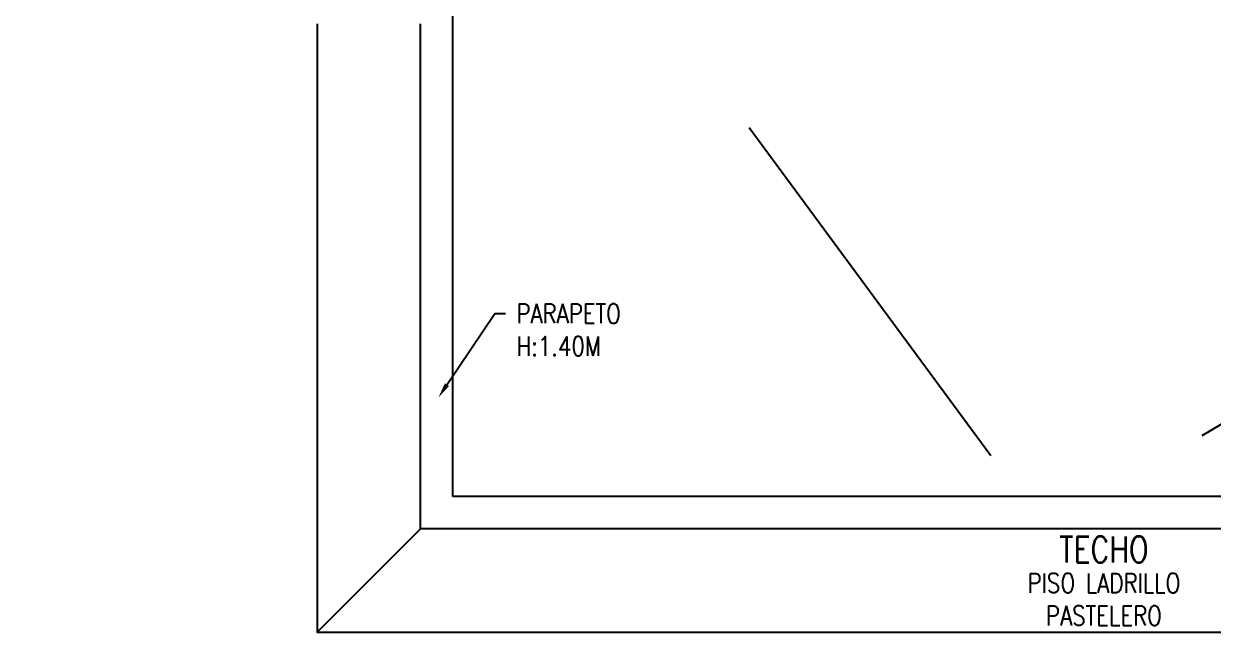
# Model space of a CAD drawing. Header units: millimetres. Extents: x 98 to 155, y -181 to 127.
# Drawn here: x 101.64 to 107.12, y -128.52 to -125.72 of the extents above; entities that cross this region are included whole.
import ezdxf
from ezdxf import colors
from ezdxf.entities.mleader import LeaderData, LeaderLine
from ezdxf.enums import TextEntityAlignment as Align
from ezdxf.math import Vec2, Vec3

# ---------------------------------------------------------------- set-up
doc = ezdxf.new("R2010")
doc.units = ezdxf.units.MM
doc.header["$LTSCALE"] = 15
doc.linetypes.add('HIDDEN2', pattern=[0.1875, 0.125, -0.0625])
for name, color, linetype in [('A-LINEAS', 250, 'Continuous'), ('A-MURO BAJO', 250, 'Continuous'), ('A-PROYECCIONES INT.', 250, 'HIDDEN2'), ('A-TEXTO-ACABADO PISO', 250, 'Continuous'), ('A_50_TextoAmbiente', 252, 'Continuous'), ('A_50_TextoIndicaciones', 250, 'Continuous')]:
    doc.layers.add(name, color=color, linetype=linetype)
doc.styles.add('ROMANS', font='romans.shx', dxfattribs={"width": 0.8})
doc.styles.add('TXT_COTAS', font='romans.shx', dxfattribs={"width": 0.8})

msp = doc.modelspace()

# ---------------------------------------------------------------- linework, layer by layer
at = {"layer": 'A-LINEAS'}
msp.add_line((102.9921, -128.5218), (103.4671, -128.0469), dxfattribs=at)
msp.add_lwpolyline([(102.9921, -125.7219), (102.9921, -128.5218), (116.7421, -128.5219), (116.7421, -128.0469)], dxfattribs=at)
at = {"layer": 'A-MURO BAJO'}
for p, q in [((103.6171, -127.8969), (103.6171, -125.5719)), ((103.4671, -128.0469), (103.4671, -125.7219)), ((112.0671, -127.8969), (103.6171, -127.8969)), ((112.0671, -128.0469), (103.4671, -128.0469))]:
    msp.add_line(p, q, dxfattribs=at)
at = {"layer": 'A-PROYECCIONES INT.'}
for points in [[(101.6421, -121.6719), (106.3421, -128.0469)], [(111.0921, -125.222), (106.3421, -128.0469)]]:
    msp.add_lwpolyline(points, dxfattribs=at)

# ---------------------------------------------------------------- texts
at = {"layer": 'A-TEXTO-ACABADO PISO', "insert": (106.6129, -128.251), "char_height": 0.09, "attachment_point": 2, "style": 'ROMANS'}
msp.add_mtext_dynamic_manual_height_columns('PISO LADRILLO PASTELERO', width=1.20225, gutter_width=12.5, heights=[0], dxfattribs=at)
at = {"layer": 'A_50_TextoAmbiente', "style": 'ROMANS', "width": 0.8}
msp.add_text('TECHO', height=0.12, dxfattribs=at).set_placement((106.6129, -128.201), align=Align.CENTER)

# ---------------------------------------------------------------- leaders
at = {"layer": 'A_50_TextoIndicaciones'}
ml = msp.add_multileader_mtext('Standard', dxfattribs=at)
ml.set_content('\\pxsm1;PARAPETO\\P\\pt16;H:1.40M', color=256, style='TXT_COTAS')
ml.set_leader_properties(color=256)
ml.build(insert=Vec2(0, 0))
ml.multileader.update_dxf_attribs({"dogleg_length": 0.05, "arrow_head_size": 0.07})
ctx = ml.context
ctx.base_point, ctx.char_height, ctx.arrow_head_size, ctx.landing_gap_size, ctx.plane_origin = Vec3(103.8591, -127.0554, 0), 0.09, 0.07, 0.05, Vec3(103.4154, -127.1323, 0)
notes = []
notes.append((ctx, [(0, (1, 1, 0), (103.8091, -127.0554, 0), (1, 0), 0.05, [(0, [(103.5505, -127.4413, 0)], 0, [])])]))
ctx.mtext.insert, ctx.mtext.width, ctx.mtext.defined_height, ctx.mtext.flow_direction = Vec3(103.9091, -127.0104, 0), 1.024058, 0.5146, 5
for ctx, leaders in notes:
    for number, flags, end, landing, length, lines in leaders:
        leader = LeaderData()
        leader.index, (leader.has_last_leader_line, leader.has_dogleg_vector, leader.attachment_direction) = number, flags
        leader.last_leader_point, leader.dogleg_vector, leader.dogleg_length = Vec3(end), Vec3(landing), length
        for number, points, colour, breaks in lines:
            line = LeaderLine()
            line.index, line.vertices, line.color, line.breaks = number, Vec3.list(points), colors.encode_raw_color(colour), breaks
            leader.lines.append(line)
        ctx.leaders.append(leader)

doc.saveas('drawing.dxf')
